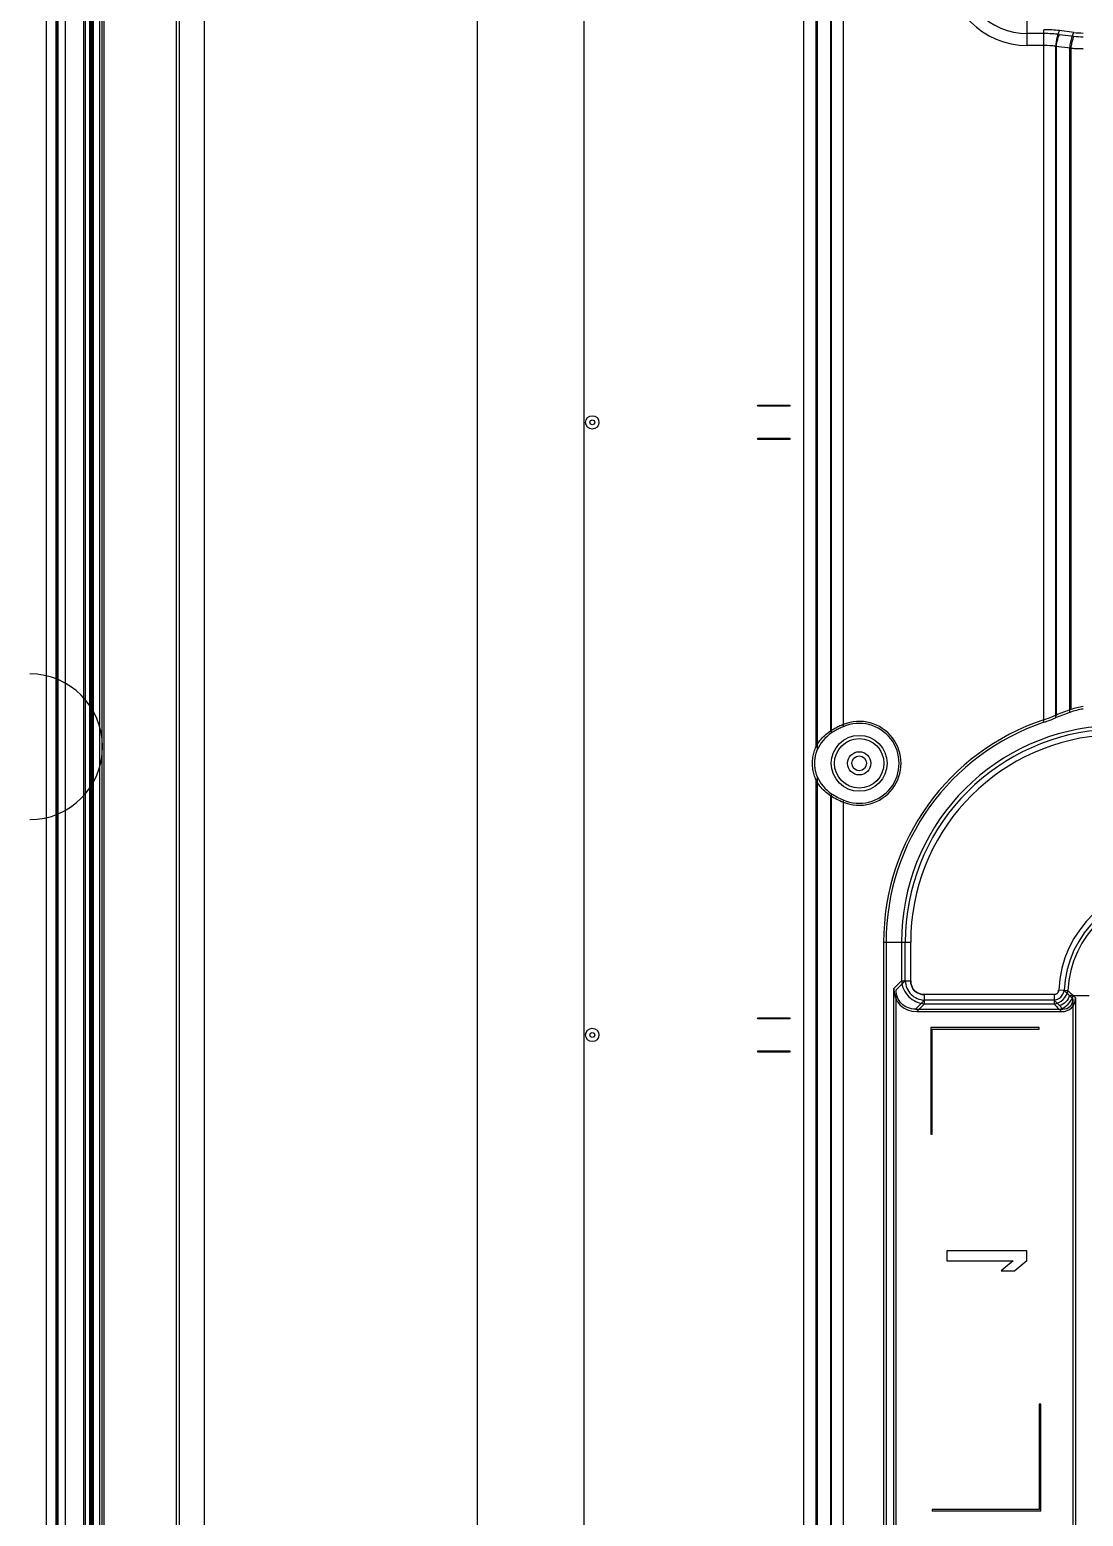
# Model space of a CAD drawing. Header units: inches. Extents: x 67335 to 69337, y -6743 to -3973.
# Drawn here: x 67594.1 to 67791.5, y -5208.9 to -4930.3 of the extents above; entities that cross this region are included whole.
import ezdxf

# ---------------------------------------------------------------- set-up
doc = ezdxf.new("R2010")
doc.units = ezdxf.units.IN
doc.header["$LTSCALE"] = 2.574606
doc.header["$MEASUREMENT"] = 0
doc.layers.get('0').update_dxf_attribs({"linetype": 'CONTINUOUS'})
doc.layers.add('02___PRT_ALL_AXES', color=7, linetype='CONTINUOUS')
doc.layers.add('BACKCOVER-HD550V3UDXF_DIMENSION', color=7, linetype='CONTINUOUS')

msp = doc.modelspace()

# ---------------------------------------------------------------- linework, layer by layer
at = {"color": 7, "linetype": 'Continuous'}
for p, q in [((67599.4, -4653.14), (67599.4, -5474.66)), ((67600.8, -4654.04), (67600.8, -5474.66)), ((67599.2, -5474.66), (67599.2, -4656.04)), ((67604.3, -5474.66), (67604.3, -4656.04)), ((67604.5, -4656.04), (67604.5, -5474.66)), ((67605.37, -5474.66), (67605.37, -4660.95)), ((67605.58, -4661.07), (67605.58, -5474.66)), ((67605.91, -5474.66), (67605.91, -4661.26)), ((67607.3, -5462.65), (67607.3, -4665.54)), ((67607.72, -5452.2), (67607.72, -4666.51)), ((67608.06, -5452.2), (67608.06, -4666.51)), ((67622.17, -5446.03), (67622.17, -4697.25)), ((67626.9, -5446.14), (67626.9, -4697.25))]:
    msp.add_line(p, q, dxfattribs=at)
at = {"color": 5, "linetype": 'Continuous'}
msp.add_line((67606, -4661.31), (67606, -5474.66), dxfattribs=at)
at = {"linetype": 'Continuous'}
for p, q in [((67739.15, -5212.06), (67739.15, -4692.04)), ((67741.49, -5064.69), (67741.49, -4692.04)), ((67741.67, -4692.04), (67741.67, -5065.35)), ((67744.19, -4692.04), (67744.19, -5061.74)), ((67744.37, -5062.1), (67744.37, -4692.04)), ((67746.52, -4692.04), (67746.52, -5060.95)), ((67621.6, -4697.25), (67621.6, -5446.03)), ((67622.17, -5446.03), (67622.17, -4697.25)), ((67626.9, -5446.83), (67626.9, -4697.25)), ((67781.04, -4933.29), (67781.04, -4927.27)), ((67784.15, -4931.06), (67781.04, -4931.06)), ((67784.15, -5060.11), (67784.15, -4930.35)), ((67789.77, -4930.85), (67787.07, -4930.52)), ((67787.07, -4931.24), (67789.77, -4931.57)), ((67784.15, -4933.29), (67781.04, -4933.29)), ((67786.3, -4933.46), (67786.3, -5059.3)), ((67789.19, -4933.79), (67786.3, -4933.46)), ((67786.49, -5058.75), (67786.49, -4933.46)), ((67789, -5058.25), (67789, -4933.79)), ((67789.19, -4933.79), (67789.19, -5057.73)), ((67730.56, -5000.9), (67730.56, -5000.7)), ((67730.56, -5000.7), (67736.56, -5000.7)), ((67736.56, -5000.9), (67730.56, -5000.9)), ((67736.56, -5000.7), (67736.56, -5000.9)), ((67730.56, -5007.1), (67730.56, -5006.9)), ((67730.56, -5006.9), (67736.56, -5006.9)), ((67736.56, -5007.1), (67730.56, -5007.1)), ((67736.56, -5006.9), (67736.56, -5007.1)), ((67741.49, -5214.85), (67741.49, -5070.91)), ((67741.67, -5070.25), (67741.67, -5216.63)), ((67744.19, -5073.86), (67744.19, -5386.64)), ((67744.37, -5387.2), (67744.37, -5073.5)), ((67746.52, -5074.64), (67746.52, -5387.3)), ((67754.11, -5101.3), (67754.11, -5382.33)), ((67754.11, -5101.3), (67759.19, -5101.3)), ((67754.57, -5101.3), (67754.57, -5382.18)), ((67757.46, -5101.3), (67757.46, -5108.55)), ((67758.15, -5108.55), (67758.15, -5101.3)), ((67759.19, -5108.55), (67759.19, -5101.3)), ((67756.02, -5109.99), (67757.46, -5108.55)), ((67756.02, -5363.61), (67756.02, -5109.99)), ((67758.15, -5108.55), (67756.48, -5110.22)), ((67756.48, -5363.38), (67756.48, -5110.22)), ((67757.46, -5108.55), (67759.19, -5108.55)), ((67788.63, -5110.4), (67786.9, -5110.32)), ((67760.11, -5113.86), (67761.79, -5112.18)), ((67760.11, -5113.86), (67787.69, -5113.86)), ((67761.79, -5112.88), (67760.35, -5114.32)), ((67761.79, -5112.88), (67761.79, -5111.14)), ((67786.04, -5111.14), (67761.79, -5111.14)), ((67786.04, -5112.18), (67761.79, -5112.18)), ((67761.79, -5112.88), (67786.04, -5112.88)), ((67786.04, -5111.14), (67786.04, -5112.88)), ((67787.04, -5113.2), (67787.69, -5113.86)), ((67789.59, -5111.95), (67788.94, -5111.3)), ((67788.94, -5111.3), (67792.65, -5111.3)), ((67789.59, -5111.95), (67789.59, -5354.72)), ((67789.63, -5111.3), (67790.06, -5111.72)), ((67790.06, -5111.72), (67790.06, -5354.95)), ((67730.56, -5115.69), (67730.56, -5115.49)), ((67730.56, -5115.49), (67736.56, -5115.49)), ((67736.56, -5115.69), (67730.56, -5115.69)), ((67736.56, -5115.49), (67736.56, -5115.69)), ((67760.35, -5114.32), (67787.46, -5114.32)), ((67787.46, -5114.32), (67787.04, -5113.9)), ((67762.94, -5117.3), (67762.94, -5137.3)), ((67783.24, -5117.3), (67762.94, -5117.3)), ((67763.24, -5137.3), (67763.24, -5117.6)), ((67763.24, -5117.6), (67783.24, -5117.6)), ((67783.24, -5117.6), (67783.24, -5117.3)), ((67730.56, -5121.89), (67730.56, -5121.69)), ((67730.56, -5121.69), (67736.56, -5121.69)), ((67736.56, -5121.89), (67730.56, -5121.89)), ((67736.56, -5121.69), (67736.56, -5121.89)), ((67762.94, -5137.3), (67763.24, -5137.3)), ((67765.94, -5159.15), (67765.94, -5161.02)), ((67780.94, -5159.15), (67765.94, -5159.15)), ((67765.94, -5161.02), (67778.38, -5161.02)), ((67778.38, -5161.02), (67776.15, -5162.9)), ((67780.94, -5161.02), (67778.7, -5162.9)), ((67780.94, -5161.02), (67780.94, -5159.15)), ((67776.15, -5162.9), (67778.7, -5162.9)), ((67783.24, -5187.9), (67783.24, -5207.6)), ((67783.54, -5187.9), (67783.24, -5187.9)), ((67783.54, -5207.9), (67783.54, -5187.9)), ((67763.24, -5207.6), (67763.24, -5207.9)), ((67783.24, -5207.6), (67763.24, -5207.6)), ((67783.54, -5207.9), (67763.24, -5207.9))]:
    msp.add_line(p, q, dxfattribs=at)
at = {"color": 1}
for p, q in [((67677.99, -4756.05), (67677.99, -5388.03)), ((67697.99, -5388.03), (67697.99, -4756.05))]:
    msp.add_line(p, q, dxfattribs=at)
at = {"linetype": 'Continuous'}
for centre, radius in [((67699.54, -5003.91), 1.25), ((67699.54, -5003.91), 0.45), ((67749.54, -5067.8), 5.24), ((67749.54, -5067.8), 4.63), ((67749.54, -5067.8), 2.18), ((67749.54, -5067.8), 1.38), ((67699.54, -5118.7), 1.25), ((67699.54, -5118.7), 0.45)]:
    msp.add_circle(centre, radius, dxfattribs=at)
for centre, radius, start, end in [((67781.04, -4918.3), 14.99, 90, 270), ((67781.04, -4918.3), 12.76, 90, 270), ((67784.17, -4954.3), 23.96, 83.0552, 90.0485), ((67784.17, -4955.04), 23.98, 83.0579, 90.0454), ((67791.51, -4916.56), 14.4, 263.0611, 270.0425), ((67791.52, -4917.14), 14.53, 263.0928, 270.0108), ((67784.16, -4948.72), 15.43, 81.3423, 90.0385), ((67784.16, -4946.38), 13.09, 80.599, 90.0355), ((67791.51, -4903.87), 30.02, 265.1963, 270.0116), ((67791.51, -4908.14), 25.76, 264.8133, 270.0117), ((67804.45, -5102.03), 46.86, 109.0099, 112.5401), ((67793.56, -5071.21), 13.74, 98.5492, 109.3969), ((67793.43, -5070.05), 13.03, 98.4552, 109.0359), ((67749.54, -5067.8), 7.85, 247.4083, 112.5917), ((67749.54, -5067.8), 7.48, 246.214, 113.783), ((67798.04, -5101.3), 43.93, 108.4248, 180), ((67798.04, -5101.3), 43.46, 108.6277, 180), ((67798.04, -5101.3), 40.58, 95.1124, 180), ((67773.11, -5026.48), 34.93, 288.4303, 292.5168), ((67774.35, -5031.04), 30.68, 288.6354, 292.9245), ((67804.38, -5102.02), 46.39, 109.3675, 112.9423), ((67798.04, -5101.3), 39.88, 95.1124, 180), ((67798.04, -5101.3), 38.85, 95.1125, 180), ((67752.94, -5059.56), 16.77, 238.5141, 247.4735), ((67753.06, -5059.75), 16.27, 237.7056, 246.28), ((67808.04, -5111.3), 21.15, 90, 177.3432), ((67808.04, -5111.3), 20.12, 90, 177.3432), ((67808.04, -5111.3), 19.42, 90, 177.3432), ((67785.56, -5109.78), 3.14, 278.765, 348.5838), ((67824.83, -5071.85), 53.33, 226.2434, 227.7117), ((67822.89, -5073.36), 50.45, 227.2351, 228.763), ((67830.87, -5069.39), 61.97, 223.6683, 224.9875), ((67830.67, -5070.28), 61.7, 223.6656, 224.9907)]:
    msp.add_arc(centre, radius, start, end, dxfattribs=at)
for centre, major_axis, ratio, start_param, end_param in [((67748.14, -5067.8), (6.93, 0), 0.979512, 2.145145, 2.772072), ((67748.14, -5067.8), (6.93, 0), 0.979512, -2.772072, -2.145145), ((67761.79, -5108.55), (4.56, 4.56), 0.774597, 2.482535, 3.800651), ((67786.59, -5110.86), (2.74, -2.74), 0.774597, -0.659058, 0.659058), ((67787.05, -5111.32), (-2.01, 2.01), 0.774597, -3.800651, -2.482535)]:
    msp.add_ellipse(centre, major_axis=major_axis, ratio=ratio, start_param=start_param, end_param=end_param, dxfattribs=at)
for points, knots in [([(67787.07, -4930.52), (67786.98, -4930.68), (67786.81, -4931.08), (67786.51, -4932.05), (67786.37, -4932.88), (67786.3, -4933.46)], [0, 0, 0, 0, 0.181111, 0.423557, 1, 1, 1, 1]), ([(67786.49, -4933.46), (67786.54, -4933.02), (67786.64, -4932.4), (67786.87, -4931.66), (67787, -4931.36), (67787.07, -4931.24)], [0, 0, 0, 0, 0.576442, 0.818889, 1, 1, 1, 1]), ([(67789, -4933.79), (67789.04, -4933.4), (67789.16, -4932.65), (67789.41, -4931.67), (67789.63, -4931.08), (67789.77, -4930.85)], [0, 0, 0, 0, 0.390545, 0.737604, 1, 1, 1, 1]), ([(67789.77, -4931.57), (67789.67, -4931.73), (67789.5, -4932.17), (67789.31, -4932.92), (67789.22, -4933.49), (67789.19, -4933.79)], [0, 0, 0, 0, 0.255427, 0.600904, 1, 1, 1, 1]), ([(67746.52, -5060.55), (67746.26, -5060.66), (67745.73, -5060.89), (67744.95, -5061.29), (67744.44, -5061.58), (67744.19, -5061.74)], [0, 0, 0, 0, 0.322523, 0.656813, 1, 1, 1, 1]), ([(67741.49, -5064.69), (67741.68, -5064.29), (67742.15, -5063.52), (67743.07, -5062.52), (67743.8, -5061.98), (67744.19, -5061.74)], [0, 0, 0, 0, 0.332495, 0.661803, 1, 1, 1, 1]), ([(67746.52, -5060.95), (67746.28, -5061.06), (67745.79, -5061.29), (67745.07, -5061.67), (67744.6, -5061.95), (67744.37, -5062.1)], [0, 0, 0, 0, 0.326792, 0.660841, 1, 1, 1, 1]), ([(67740.79, -5067.8), (67740.79, -5067.42), (67740.84, -5066.69), (67741.08, -5065.64), (67741.34, -5064.99), (67741.49, -5064.69)], [0, 0, 0, 0, 0.3514, 0.688592, 1, 1, 1, 1]), ([(67741.22, -5067.8), (67741.22, -5067.51), (67741.25, -5066.95), (67741.4, -5066.12), (67741.57, -5065.6), (67741.67, -5065.35)], [0, 0, 0, 0, 0.341798, 0.675252, 1, 1, 1, 1]), ([(67741.49, -5070.91), (67741.34, -5070.61), (67741.08, -5069.96), (67740.84, -5068.91), (67740.79, -5068.18), (67740.79, -5067.8)], [0, 0, 0, 0, 0.31106, 0.648222, 1, 1, 1, 1]), ([(67741.67, -5070.25), (67741.57, -5070), (67741.4, -5069.47), (67741.25, -5068.65), (67741.22, -5068.08), (67741.22, -5067.8)], [0, 0, 0, 0, 0.323641, 0.659536, 1, 1, 1, 1]), ([(67744.19, -5073.86), (67743.8, -5073.62), (67743.07, -5073.08), (67742.15, -5072.08), (67741.68, -5071.31), (67741.49, -5070.91)], [0, 0, 0, 0, 0.3382, 0.667507, 1, 1, 1, 1]), ([(67760.11, -5113.86), (67759.6, -5113.86), (67758.61, -5113.69), (67757.38, -5112.87), (67756.63, -5111.65), (67756.48, -5110.7), (67756.48, -5110.22)], [0, 0, 0, 0, 0.268736, 0.511078, 0.746903, 1, 1, 1, 1]), ([(67757.46, -5108.55), (67757.51, -5109.11), (67757.8, -5110.22), (67758.77, -5111.6), (67760.15, -5112.55), (67761.24, -5112.83), (67761.79, -5112.88)], [0, 0, 0, 0, 0.256852, 0.504112, 0.74922, 1, 1, 1, 1]), ([(67758.15, -5108.55), (67758.18, -5109.03), (67758.4, -5109.97), (67759.21, -5111.15), (67760.39, -5111.94), (67761.32, -5112.16), (67761.79, -5112.18)], [0, 0, 0, 0, 0.258847, 0.503705, 0.746653, 1, 1, 1, 1]), ([(67786.04, -5112.18), (67786.35, -5112.15), (67786.96, -5111.94), (67787.65, -5111.27), (67787.89, -5110.68), (67787.94, -5110.37)], [0, 0, 0, 0, 0.334302, 0.665945, 1, 1, 1, 1]), ([(67788.94, -5111.3), (67788.83, -5111.75), (67788.32, -5112.59), (67787.49, -5113.09), (67787.04, -5113.2)], [0, 0, 0, 0, 0.500001, 1, 1, 1, 1])]:
    msp.add_open_spline(points, degree=3, knots=knots, dxfattribs=at)
for points in [[(67761.79, -5111.14), (67761.09, -5111.14), (67759.69, -5110.64), (67759.19, -5109.25), (67759.19, -5108.55)], [(67759.19, -5108.55), (67759.19, -5109.25), (67759.69, -5110.64), (67761.09, -5111.14), (67761.79, -5111.14)], [(67786.9, -5110.32), (67786.89, -5110.55), (67786.71, -5110.98), (67786.27, -5111.14), (67786.04, -5111.14)], [(67786.04, -5111.14), (67786.27, -5111.14), (67786.71, -5110.98), (67786.89, -5110.55), (67786.9, -5110.32)], [(67787.04, -5113.9), (67787.65, -5113.74), (67788.79, -5113.06), (67789.48, -5111.91), (67789.63, -5111.3)]]:
    msp.add_open_spline(points, degree=3, dxfattribs=at)
at = {"layer": '02___PRT_ALL_AXES', "color": 2, "linetype": 'Continuous'}
msp.add_line((67597.3, -5477.46), (67597.3, -4652.88), dxfattribs=at)
at = {"layer": '02___PRT_ALL_AXES', "color": 7, "linetype": 'Continuous'}
msp.add_line((67599, -4652.64), (67599, -5477.46), dxfattribs=at)
at = {"layer": 'BACKCOVER-HD550V3UDXF_DIMENSION', "color": 1, "linetype": 'Continuous'}
msp.add_arc((67594.14, -5064.7), 13.65, 270, 90, dxfattribs=at)

doc.saveas('drawing.dxf')
